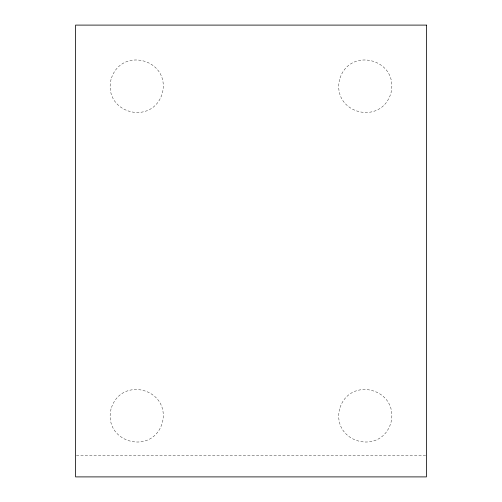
<?xml version="1.0" encoding="UTF-8"?>
<svg xmlns="http://www.w3.org/2000/svg" width="502" height="502" viewBox="0 0 502 502"><rect width="100%" height="100%" fill="white"/><g stroke="black" fill="none" stroke-linecap="round" stroke-linejoin="round"><path stroke-width="0.38" stroke-dasharray="2.51 1.88" d="M76.379 455.64L425.621 455.64M111.049 79.347C102.941 113.257 152.464 126.529 162.391 93.102C170.504 59.192 120.982 45.92 111.049 79.347M111.049 408.898C102.941 442.808 152.464 456.08 162.391 422.653C170.504 388.743 120.982 375.471 111.049 408.898M339.609 79.347C331.496 113.257 381.018 126.529 390.951 93.102C399.059 59.192 349.536 45.92 339.609 79.347M339.609 408.898C331.496 442.808 381.018 456.08 390.951 422.653C399.059 388.743 349.536 375.471 339.609 408.898"/><path stroke-width="0.75" d="M426.405 25.1L75.595 25.1L75.595 476.9L426.405 476.9L426.405 25.1"/></g></svg>
